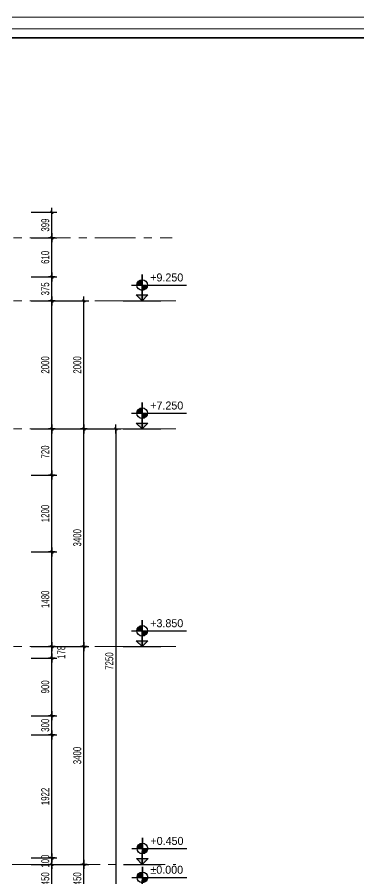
# Model space of a CAD drawing. Header units: inches. Extents: x 88947 to 296847, y 35049 to 161062.
# Drawn here: x 197262 to 202594, y 105603 to 119058 of the extents above; entities that cross this region are included whole.
import ezdxf

# ---------------------------------------------------------------- set-up
doc = ezdxf.new("R2010")
doc.units = ezdxf.units.IN
doc.header["$MEASUREMENT"] = 0
doc.header["$PDMODE"] = 1
doc.linetypes.add('ACAD_ISO03W100', pattern=[30, 12, -18])
doc.linetypes.add('CENTER', pattern=[50.8, 31.75, -6.35, 6.35, -6.35])
for name, color, linetype, lineweight in [('A-Dims', 145, 'Continuous', 25), ('A-Text', 30, 'Continuous', 9), ('A-Wall', 2, 'Continuous', 35), ('DIM', 7, 'Continuous', 25), ('KHUNG 2', 144, 'Continuous', 18), ('NETMANH', 192, 'Continuous', 18), ('TRUC', 252, 'ACAD_ISO03W100', 13)]:
    doc.layers.add(name, color=color, linetype=linetype, lineweight=lineweight)
doc.styles.add('FRANKO', font='VFRANKO.TTF')
doc.styles.add('TEXT', font='VHELVCN.TTF')
doc.styles.add('VNI-HELVE-CONDENSE', font='VNARIAL.TTF', dxfattribs={"width": 0.7})
doc.dimstyles.new('TAS-100', dxfattribs={"dimscale": 50, "dimtxt": 2.5, "dimasz": 0.7, "dimexe": 1.5, "dimexo": 1.5, "dimgap": 0.8, "dimtad": 1, "dimdec": 0, "dimzin": 3, "dimdsep": 46, "dimtxsty": 'VNI-HELVE-CONDENSE', "dimblk": 'TICK', "dimcen": 2.5, "dimclrt": 71, "dimazin": 2, "dimtfac": 0.75, "dimtdec": 0, "dimtix": 1, "dimtmove": 2, "dimatfit": 2, "dimldrblk": 'TICK123', "dimfxl": 1.5, "dimtolj": 1, "dimtzin": 0, "dimarcsym": 0})

# ---------------------------------------------------------------- blocks, each defined once
blk = doc.blocks.new('khung ten')
at = {"layer": 'A-Wall', "ltscale": 0.7}
blk.add_lwpolyline([(267204, -219099), (305804, -219099), (305804, -190799), (267204, -190799)], close=True, dxfattribs=at)
at = {"layer": 'KHUNG 2', "ltscale": 0.7}
blk.add_lwpolyline([(267004, -219299), (306004, -219299), (306004, -190599), (267004, -190599)], close=True, dxfattribs=at)
at = {"layer": 'NETMANH', "ltscale": 0.7}
blk.add_lwpolyline([(265004, -220042), (307004, -220042), (307004, -190342), (265004, -190342)], close=True, dxfattribs=at)
blk = doc.blocks.new('TICK')
at = {"layer": 'A-Dims', "color": 1}
for p, q in [((-2, 0), (2, 0)), ((0, 1.5), (0, -1.5))]:
    blk.add_line(p, q, dxfattribs=at)
at = {"layer": 'A-Dims', "color": 1, "const_width": 0.788}
blk.add_lwpolyline([(-0.33, -0.35), (0.38, 0.38)], dxfattribs=at)
at = {"layer": 'A-Dims', "color": 1, "const_width": 0.394}
for points in [[(0.24, 0.52, -0.414214), (0.52, 0.52, -1)], [(0.52, 0.52, -0.414214), (0.52, 0.24, -1)], [(-0.47, -0.21, 0.414214), (-0.47, -0.49, 1)], [(-0.47, -0.49, 0.414214), (-0.19, -0.49, 1)]]:
    blk.add_lwpolyline(points, format="xyb", dxfattribs=at)
blk = doc.blocks.new('*D1012')
at = {"layer": 'Defpoints', "color": 0}
for p in [(197405, 105828), (197804, 105828), (197405, 105378)]:
    blk.add_point(p, dxfattribs=at)
at = {"layer": 'DIM', "color": 0, "lineweight": -2}
for p, q in [((197480, 105828), (197879, 105828)), ((197804, 105413), (197804, 105793)), ((197480, 105378), (197879, 105378))]:
    blk.add_line(p, q, dxfattribs=at)
at = {"layer": 'DIM', "color": 0, "lineweight": -2, "xscale": 35, "yscale": 35, "zscale": 35}
for p, rotation in [((197804, 105828), 90), ((197804, 105378), 270)]:
    blk.add_blockref('TICK', p, dxfattribs=dict(at, rotation=rotation))
at = {"layer": 'DIM', "color": 71, "insert": (197700, 105603), "char_height": 125, "attachment_point": 5, "rotation": 90, "style": 'VNI-HELVE-CONDENSE'}
blk.add_mtext('\\A1;450', dxfattribs=at)
blk = doc.blocks.new('TICK123')
at = {"layer": 'A-Dims', "color": 1}
blk.add_lwpolyline([(0.05, 0, 0, 0.84, 0), (-2.11, 0, 8.4, 8.4, 0)], format="xyseb", dxfattribs=at)
blk = doc.blocks.new('*D1013')
at = {"layer": 'Defpoints', "color": 0}
for p in [(197405, 105928), (197804, 105928), (197405, 105828)]:
    blk.add_point(p, dxfattribs=at)
at = {"layer": 'DIM', "color": 0, "lineweight": -2}
for p, q in [((197480, 105928), (197879, 105928)), ((197804, 105963), (197804, 105998)), ((197804, 105828), (197804, 105928)), ((197480, 105828), (197879, 105828)), ((197804, 105793), (197804, 105758))]:
    blk.add_line(p, q, dxfattribs=at)
at = {"layer": 'DIM', "color": 0, "lineweight": -2, "xscale": 35, "yscale": 35, "zscale": 35}
for p, rotation in [((197804, 105928), 270), ((197804, 105828), 90)]:
    blk.add_blockref('TICK', p, dxfattribs=dict(at, rotation=rotation))
at = {"layer": 'DIM', "color": 71, "insert": (197700, 105878), "char_height": 125, "attachment_point": 5, "rotation": 90, "style": 'VNI-HELVE-CONDENSE'}
blk.add_mtext('\\A1;100', dxfattribs=at)
blk = doc.blocks.new('*D1014')
at = {"layer": 'Defpoints', "color": 0}
for p in [(197405, 109228), (198304, 109228), (197405, 105828)]:
    blk.add_point(p, dxfattribs=at)
at = {"layer": 'DIM', "color": 0, "lineweight": -2}
for p, q in [((197480, 109228), (198379, 109228)), ((198304, 105863), (198304, 109193)), ((197480, 105828), (198379, 105828))]:
    blk.add_line(p, q, dxfattribs=at)
at = {"layer": 'DIM', "color": 0, "lineweight": -2, "xscale": 35, "yscale": 35, "zscale": 35}
for p, rotation in [((198304, 109228), 90), ((198304, 105828), 270)]:
    blk.add_blockref('TICK', p, dxfattribs=dict(at, rotation=rotation))
at = {"layer": 'DIM', "color": 71, "insert": (198200, 107528), "char_height": 125, "attachment_point": 5, "rotation": 90, "style": 'VNI-HELVE-CONDENSE'}
blk.add_mtext('\\A1;3400', dxfattribs=at)
blk = doc.blocks.new('*D1015')
at = {"layer": 'Defpoints', "color": 0}
for p in [(197405, 107850), (197804, 107850), (197405, 105928)]:
    blk.add_point(p, dxfattribs=at)
at = {"layer": 'DIM', "color": 0, "lineweight": -2}
for p, q in [((197480, 107850), (197879, 107850)), ((197804, 105963), (197804, 107815)), ((197480, 105928), (197879, 105928))]:
    blk.add_line(p, q, dxfattribs=at)
at = {"layer": 'DIM', "color": 0, "lineweight": -2, "xscale": 35, "yscale": 35, "zscale": 35}
for p, rotation in [((197804, 107850), 90), ((197804, 105928), 270)]:
    blk.add_blockref('TICK', p, dxfattribs=dict(at, rotation=rotation))
at = {"layer": 'DIM', "color": 71, "insert": (197700, 106889), "char_height": 125, "attachment_point": 5, "rotation": 90, "style": 'VNI-HELVE-CONDENSE'}
blk.add_mtext('\\A1;1922', dxfattribs=at)
blk = doc.blocks.new('*D1016')
at = {"layer": 'Defpoints', "color": 0}
for p in [(197405, 108150), (197804, 108150), (197405, 107850)]:
    blk.add_point(p, dxfattribs=at)
at = {"layer": 'DIM', "color": 0, "lineweight": -2}
for p, q in [((197480, 108150), (197879, 108150)), ((197804, 107885), (197804, 108115)), ((197480, 107850), (197879, 107850))]:
    blk.add_line(p, q, dxfattribs=at)
at = {"layer": 'DIM', "color": 0, "lineweight": -2, "xscale": 35, "yscale": 35, "zscale": 35}
for p, rotation in [((197804, 108150), 90), ((197804, 107850), 270)]:
    blk.add_blockref('TICK', p, dxfattribs=dict(at, rotation=rotation))
at = {"layer": 'DIM', "color": 71, "insert": (197700, 108000), "char_height": 125, "attachment_point": 5, "rotation": 90, "style": 'VNI-HELVE-CONDENSE'}
blk.add_mtext('\\A1;300', dxfattribs=at)
blk = doc.blocks.new('*D1017')
at = {"layer": 'Defpoints', "color": 0}
for p in [(197405, 109050), (197804, 109050), (197405, 108150)]:
    blk.add_point(p, dxfattribs=at)
at = {"layer": 'DIM', "color": 0, "lineweight": -2}
for p, q in [((197480, 109050), (197879, 109050)), ((197804, 108185), (197804, 109015)), ((197480, 108150), (197879, 108150))]:
    blk.add_line(p, q, dxfattribs=at)
at = {"layer": 'DIM', "color": 0, "lineweight": -2, "xscale": 35, "yscale": 35, "zscale": 35}
for p, rotation in [((197804, 109050), 90), ((197804, 108150), 270)]:
    blk.add_blockref('TICK', p, dxfattribs=dict(at, rotation=rotation))
at = {"layer": 'DIM', "color": 71, "insert": (197700, 108600), "char_height": 125, "attachment_point": 5, "rotation": 90, "style": 'VNI-HELVE-CONDENSE'}
blk.add_mtext('\\A1;900', dxfattribs=at)
blk = doc.blocks.new('*D1018')
at = {"layer": 'Defpoints', "color": 0}
for p in [(197405, 109228), (197804, 109228), (197405, 109050)]:
    blk.add_point(p, dxfattribs=at)
at = {"layer": 'DIM', "color": 0, "lineweight": -2}
for p, q in [((197480, 109228), (197879, 109228)), ((197804, 109085), (197804, 109193)), ((197480, 109050), (197879, 109050))]:
    blk.add_line(p, q, dxfattribs=at)
at = {"layer": 'DIM', "color": 0, "lineweight": -2, "xscale": 35, "yscale": 35, "zscale": 35}
for p, rotation in [((197804, 109228), 90), ((197804, 109050), 270)]:
    blk.add_blockref('TICK', p, dxfattribs=dict(at, rotation=rotation))
at = {"layer": 'DIM', "color": 71, "insert": (197950, 109139), "char_height": 125, "attachment_point": 5, "rotation": 90, "style": 'VNI-HELVE-CONDENSE'}
blk.add_mtext('\\A1;178', dxfattribs=at)
blk = doc.blocks.new('*D1019')
at = {"layer": 'Defpoints', "color": 0}
for p in [(197405, 110708), (197804, 110708), (197405, 109228)]:
    blk.add_point(p, dxfattribs=at)
at = {"layer": 'DIM', "color": 0, "lineweight": -2}
for p, q in [((197480, 110708), (197879, 110708)), ((197804, 109263), (197804, 110673)), ((197480, 109228), (197879, 109228))]:
    blk.add_line(p, q, dxfattribs=at)
at = {"layer": 'DIM', "color": 0, "lineweight": -2, "xscale": 35, "yscale": 35, "zscale": 35}
for p, rotation in [((197804, 110708), 90), ((197804, 109228), 270)]:
    blk.add_blockref('TICK', p, dxfattribs=dict(at, rotation=rotation))
at = {"layer": 'DIM', "color": 71, "insert": (197700, 109968), "char_height": 125, "attachment_point": 5, "rotation": 90, "style": 'VNI-HELVE-CONDENSE'}
blk.add_mtext('\\A1;1480', dxfattribs=at)
blk = doc.blocks.new('*D1020')
at = {"layer": 'Defpoints', "color": 0}
for p in [(197405, 112628), (197804, 112628), (197405, 111908)]:
    blk.add_point(p, dxfattribs=at)
at = {"layer": 'DIM', "color": 0, "lineweight": -2}
for p, q in [((197480, 112628), (197879, 112628)), ((197804, 111943), (197804, 112593)), ((197480, 111908), (197879, 111908))]:
    blk.add_line(p, q, dxfattribs=at)
at = {"layer": 'DIM', "color": 0, "lineweight": -2, "xscale": 35, "yscale": 35, "zscale": 35}
for p, rotation in [((197804, 112628), 90), ((197804, 111908), 270)]:
    blk.add_blockref('TICK', p, dxfattribs=dict(at, rotation=rotation))
at = {"layer": 'DIM', "color": 71, "insert": (197700, 112268), "char_height": 125, "attachment_point": 5, "rotation": 90, "style": 'VNI-HELVE-CONDENSE'}
blk.add_mtext('\\A1;720', dxfattribs=at)
blk = doc.blocks.new('*D1021')
at = {"layer": 'Defpoints', "color": 0}
for p in [(197405, 112628), (198304, 112628), (197405, 109228)]:
    blk.add_point(p, dxfattribs=at)
at = {"layer": 'DIM', "color": 0, "lineweight": -2}
for p, q in [((197480, 112628), (198379, 112628)), ((198304, 109263), (198304, 112593)), ((197480, 109228), (198379, 109228))]:
    blk.add_line(p, q, dxfattribs=at)
at = {"layer": 'DIM', "color": 0, "lineweight": -2, "xscale": 35, "yscale": 35, "zscale": 35}
for p, rotation in [((198304, 112628), 90), ((198304, 109228), 270)]:
    blk.add_blockref('TICK', p, dxfattribs=dict(at, rotation=rotation))
at = {"layer": 'DIM', "color": 71, "insert": (198200, 110928), "char_height": 125, "attachment_point": 5, "rotation": 90, "style": 'VNI-HELVE-CONDENSE'}
blk.add_mtext('\\A1;3400', dxfattribs=at)
blk = doc.blocks.new('*D1022')
at = {"layer": 'Defpoints', "color": 0}
for p in [(197405, 112628), (197405, 105378), (198804, 105378)]:
    blk.add_point(p, dxfattribs=at)
at = {"layer": 'DIM', "color": 0, "lineweight": -2}
for p, q in [((197480, 112628), (198879, 112628)), ((198804, 112593), (198804, 105413)), ((197480, 105378), (198879, 105378))]:
    blk.add_line(p, q, dxfattribs=at)
at = {"layer": 'DIM', "color": 0, "lineweight": -2, "xscale": 35, "yscale": 35, "zscale": 35}
for p, rotation in [((198804, 112628), 90), ((198804, 105378), 270)]:
    blk.add_blockref('TICK', p, dxfattribs=dict(at, rotation=rotation))
at = {"layer": 'DIM', "color": 71, "insert": (198700, 109003), "char_height": 125, "attachment_point": 5, "rotation": 90, "style": 'VNI-HELVE-CONDENSE'}
blk.add_mtext('\\A1;7250', dxfattribs=at)
blk = doc.blocks.new('*D1023')
at = {"layer": 'Defpoints', "color": 0}
for p in [(197405, 105828), (198304, 105828), (197405, 105378)]:
    blk.add_point(p, dxfattribs=at)
at = {"layer": 'DIM', "color": 0, "lineweight": -2}
for p, q in [((197480, 105828), (198379, 105828)), ((198304, 105413), (198304, 105793)), ((197480, 105378), (198379, 105378))]:
    blk.add_line(p, q, dxfattribs=at)
at = {"layer": 'DIM', "color": 0, "lineweight": -2, "xscale": 35, "yscale": 35, "zscale": 35}
for p, rotation in [((198304, 105828), 90), ((198304, 105378), 270)]:
    blk.add_blockref('TICK', p, dxfattribs=dict(at, rotation=rotation))
at = {"layer": 'DIM', "color": 71, "insert": (198200, 105603), "char_height": 125, "attachment_point": 5, "rotation": 90, "style": 'VNI-HELVE-CONDENSE'}
blk.add_mtext('\\A1;450', dxfattribs=at)
blk = doc.blocks.new('A$C688775B1')
h = blk.add_hatch(color=256)
h.paths.add_polyline_path([(332, 278), (332, 372, 0.414214), (239, 278)])
h.paths.add_polyline_path([(332, 278), (332, 185, 0.414214), (426, 278)])
h = blk.add_hatch(color=256)
h.paths.add_polyline_path([(434, 104), (330, 104), (330, 0)])
h.paths.add_polyline_path([(330, 104), (226, 104), (330, 0)])
for p, q in [((332, 465), (330, 0)), ((330, 0), (332, 465)), ((145, 278), (1114, 278)), ((0, 0), (660, 0)), ((330, 0), (226, 104)), ((226, 104), (434, 104)), ((330, 0), (434, 104))]:
    blk.add_line(p, q)
blk.add_circle((332, 278), 93.5)
at = {"style": 'TEXT'}
blk.add_attdef('CAO ÑOÄ', (474, 342), '', height=170, dxfattribs=at)
blk = doc.blocks.new('*D1710')
at = {"layer": 'Defpoints', "color": 0}
for p in [(197405, 116012), (197804, 116012), (197405, 115613)]:
    blk.add_point(p, dxfattribs=at)
at = {"layer": 'DIM', "color": 0, "lineweight": -2}
for p, q in [((197480, 116012), (197879, 116012)), ((197804, 115648), (197804, 115977)), ((197480, 115613), (197879, 115613))]:
    blk.add_line(p, q, dxfattribs=at)
at = {"layer": 'DIM', "color": 0, "lineweight": -2, "xscale": 35, "yscale": 35, "zscale": 35}
for p, rotation in [((197804, 116012), 90), ((197804, 115613), 270)]:
    blk.add_blockref('TICK', p, dxfattribs=dict(at, rotation=rotation))
at = {"layer": 'DIM', "color": 71, "insert": (197700, 115812), "char_height": 125, "attachment_point": 5, "rotation": 90, "style": 'VNI-HELVE-CONDENSE'}
blk.add_mtext('\\A1;399', dxfattribs=at)
blk = doc.blocks.new('*D3854')
at = {"layer": 'Defpoints', "color": 0}
for p in [(197405, 111908), (197804, 111908), (197405, 110708)]:
    blk.add_point(p, dxfattribs=at)
at = {"layer": 'DIM', "color": 0, "lineweight": -2}
for p, q in [((197480, 111908), (197879, 111908)), ((197804, 110743), (197804, 111873)), ((197480, 110708), (197879, 110708))]:
    blk.add_line(p, q, dxfattribs=at)
at = {"layer": 'DIM', "color": 0, "lineweight": -2, "xscale": 35, "yscale": 35, "zscale": 35}
for p, rotation in [((197804, 111908), 90), ((197804, 110708), 270)]:
    blk.add_blockref('TICK', p, dxfattribs=dict(at, rotation=rotation))
at = {"layer": 'DIM', "color": 71, "insert": (197700, 111308), "char_height": 125, "attachment_point": 5, "rotation": 90, "style": 'VNI-HELVE-CONDENSE'}
blk.add_mtext('\\A1;1200', dxfattribs=at)
blk = doc.blocks.new('*D3855')
at = {"layer": 'Defpoints', "color": 0}
for p in [(197405, 114628), (197804, 114628), (197405, 112628)]:
    blk.add_point(p, dxfattribs=at)
at = {"layer": 'DIM', "color": 0, "lineweight": -2}
for p, q in [((197480, 114628), (197879, 114628)), ((197804, 112663), (197804, 114593)), ((197480, 112628), (197879, 112628))]:
    blk.add_line(p, q, dxfattribs=at)
at = {"layer": 'DIM', "color": 0, "lineweight": -2, "xscale": 35, "yscale": 35, "zscale": 35}
for p, rotation in [((197804, 114628), 90), ((197804, 112628), 270)]:
    blk.add_blockref('TICK', p, dxfattribs=dict(at, rotation=rotation))
at = {"layer": 'DIM', "color": 71, "insert": (197700, 113628), "char_height": 125, "attachment_point": 5, "rotation": 90, "style": 'VNI-HELVE-CONDENSE'}
blk.add_mtext('\\A1;2000', dxfattribs=at)
blk = doc.blocks.new('*D3856')
at = {"layer": 'Defpoints', "color": 0}
for p in [(197405, 115003), (197804, 115003), (197405, 114628)]:
    blk.add_point(p, dxfattribs=at)
at = {"layer": 'DIM', "color": 0, "lineweight": -2}
for p, q in [((197480, 115003), (197879, 115003)), ((197804, 114663), (197804, 114968)), ((197480, 114628), (197879, 114628))]:
    blk.add_line(p, q, dxfattribs=at)
at = {"layer": 'DIM', "color": 0, "lineweight": -2, "xscale": 35, "yscale": 35, "zscale": 35}
for p, rotation in [((197804, 115003), 90), ((197804, 114628), 270)]:
    blk.add_blockref('TICK', p, dxfattribs=dict(at, rotation=rotation))
at = {"layer": 'DIM', "color": 71, "insert": (197700, 114815), "char_height": 125, "attachment_point": 5, "rotation": 90, "style": 'VNI-HELVE-CONDENSE'}
blk.add_mtext('\\A1;375', dxfattribs=at)
blk = doc.blocks.new('*D3857')
at = {"layer": 'Defpoints', "color": 0}
for p in [(197405, 112628), (198304, 112628), (197405, 109228)]:
    blk.add_point(p, dxfattribs=at)
at = {"layer": 'DIM', "color": 0, "lineweight": -2}
for p, q in [((197480, 112628), (198379, 112628)), ((198304, 109263), (198304, 112593)), ((197480, 109228), (198379, 109228))]:
    blk.add_line(p, q, dxfattribs=at)
at = {"layer": 'DIM', "color": 0, "lineweight": -2, "xscale": 35, "yscale": 35, "zscale": 35}
for p, rotation in [((198304, 112628), 90), ((198304, 109228), 270)]:
    blk.add_blockref('TICK', p, dxfattribs=dict(at, rotation=rotation))
at = {"layer": 'DIM', "color": 71, "insert": (198200, 110928), "char_height": 125, "attachment_point": 5, "rotation": 90, "style": 'VNI-HELVE-CONDENSE'}
blk.add_mtext('\\A1;3400', dxfattribs=at)
blk = doc.blocks.new('*D3858')
at = {"layer": 'Defpoints', "color": 0}
for p in [(197405, 112628), (197405, 105378), (198804, 105378)]:
    blk.add_point(p, dxfattribs=at)
at = {"layer": 'DIM', "color": 0, "lineweight": -2}
for p, q in [((197480, 112628), (198879, 112628)), ((198804, 112593), (198804, 105413)), ((197480, 105378), (198879, 105378))]:
    blk.add_line(p, q, dxfattribs=at)
at = {"layer": 'DIM', "color": 0, "lineweight": -2, "xscale": 35, "yscale": 35, "zscale": 35}
for p, rotation in [((198804, 112628), 90), ((198804, 105378), 270)]:
    blk.add_blockref('TICK', p, dxfattribs=dict(at, rotation=rotation))
at = {"layer": 'DIM', "color": 71, "insert": (198700, 109003), "char_height": 125, "attachment_point": 5, "rotation": 90, "style": 'VNI-HELVE-CONDENSE'}
blk.add_mtext('\\A1;7250', dxfattribs=at)
blk = doc.blocks.new('*D3859')
at = {"layer": 'Defpoints', "color": 0}
for p in [(197405, 114628), (198304, 114628), (197405, 112628)]:
    blk.add_point(p, dxfattribs=at)
at = {"layer": 'DIM', "color": 0, "lineweight": -2}
for p, q in [((197480, 114628), (198379, 114628)), ((198304, 112663), (198304, 114593)), ((197480, 112628), (198379, 112628))]:
    blk.add_line(p, q, dxfattribs=at)
at = {"layer": 'DIM', "color": 0, "lineweight": -2, "xscale": 35, "yscale": 35, "zscale": 35}
for p, rotation in [((198304, 114628), 90), ((198304, 112628), 270)]:
    blk.add_blockref('TICK', p, dxfattribs=dict(at, rotation=rotation))
at = {"layer": 'DIM', "color": 71, "insert": (198200, 113628), "char_height": 125, "attachment_point": 5, "rotation": 90, "style": 'VNI-HELVE-CONDENSE'}
blk.add_mtext('\\A1;2000', dxfattribs=at)
blk = doc.blocks.new('*D3873')
at = {"layer": 'Defpoints', "color": 0}
for p in [(197405, 116012), (197804, 116012), (197405, 115613)]:
    blk.add_point(p, dxfattribs=at)
at = {"layer": 'DIM', "color": 0, "lineweight": -2}
for p, q in [((197480, 116012), (197879, 116012)), ((197804, 115648), (197804, 115977)), ((197480, 115613), (197879, 115613))]:
    blk.add_line(p, q, dxfattribs=at)
at = {"layer": 'DIM', "color": 0, "lineweight": -2, "xscale": 35, "yscale": 35, "zscale": 35}
for p, rotation in [((197804, 116012), 90), ((197804, 115613), 270)]:
    blk.add_blockref('TICK', p, dxfattribs=dict(at, rotation=rotation))
at = {"layer": 'DIM', "color": 71, "insert": (197700, 115812), "char_height": 125, "attachment_point": 5, "rotation": 90, "style": 'VNI-HELVE-CONDENSE'}
blk.add_mtext('\\A1;399', dxfattribs=at)
blk = doc.blocks.new('*D3735')
at = {"layer": 'Defpoints', "color": 0}
for p in [(197405, 115613), (197804, 115613), (197405, 115003)]:
    blk.add_point(p, dxfattribs=at)
at = {"layer": 'DIM', "color": 0, "lineweight": -2}
for p, q in [((197480, 115613), (197879, 115613)), ((197804, 115038), (197804, 115578)), ((197480, 115003), (197879, 115003))]:
    blk.add_line(p, q, dxfattribs=at)
at = {"layer": 'DIM', "color": 0, "lineweight": -2, "xscale": 35, "yscale": 35, "zscale": 35}
for p, rotation in [((197804, 115613), 90), ((197804, 115003), 270)]:
    blk.add_blockref('TICK', p, dxfattribs=dict(at, rotation=rotation))
at = {"layer": 'DIM', "color": 71, "insert": (197700, 115308), "char_height": 125, "attachment_point": 5, "rotation": 90, "style": 'VNI-HELVE-CONDENSE'}
blk.add_mtext('\\A1;610', dxfattribs=at)

msp = doc.modelspace()

# ---------------------------------------------------------------- linework, layer by layer
at = {"layer": 'TRUC', "linetype": 'CENTER', "ltscale": 20}
for points in [[(184252.1, 115612.6), (199680.7, 115612.6)], [(184252.1, 114628.1), (199740.7, 114628.1)], [(184252.1, 112628.1), (199740.7, 112628.1)], [(184252.1, 109228.1), (199740.7, 109228.1)], [(185729.1, 105828.1), (199740.7, 105828.1)]]:
    msp.add_lwpolyline(points, dxfattribs=at)

# ---------------------------------------------------------------- block references
at = {"layer": 'A-Text', "xscale": 0.7071428571362048, "yscale": 0.7071428573544836, "zscale": 0.7071428573664265}
msp.add_blockref('khung ten', (-9348.5, 253657), dxfattribs=at)
at = {"layer": 'DIM'}
ref = msp.add_blockref('A$C688775B1', (198917.8, 114628.1), dxfattribs=dict(at, xscale=0.8875739644863643, yscale=0.8875739645009162, zscale=0.8875739644970414))
ref.add_attrib('CAO ÑOÄ', '+9.250', (199338.3, 114931.6), dxfattribs={"layer": '0', "height": 125, "style": 'FRANKO'})
ref = msp.add_blockref('A$C688775B1', (198917.8, 112628.1), dxfattribs=dict(at, xscale=0.8875739644863643, yscale=0.8875739645009162, zscale=0.8875739644970414))
ref.add_attrib('CAO ÑOÄ', '+7.250', (199338.3, 112931.6), dxfattribs={"layer": '0', "height": 125, "style": 'FRANKO'})
ref = msp.add_blockref('A$C688775B1', (198917.8, 112628.1), dxfattribs=dict(at, xscale=0.8875739644863643, yscale=0.8875739645009162, zscale=0.8875739644970414))
ref.add_attrib('CAO ÑOÄ', '+7.250', (199338.3, 112931.6), dxfattribs={"layer": '0', "height": 125, "style": 'FRANKO'})
ref = msp.add_blockref('A$C688775B1', (198917.8, 109228.1), dxfattribs=dict(at, xscale=0.8875739644863643, yscale=0.8875739645009162, zscale=0.8875739644970414))
ref.add_attrib('CAO ÑOÄ', '+3.850', (199338.3, 109531.6), dxfattribs={"layer": '0', "height": 125, "style": 'FRANKO'})
ref = msp.add_blockref('A$C688775B1', (198917.8, 109228.1), dxfattribs=dict(at, xscale=0.8875739644863643, yscale=0.8875739645009162, zscale=0.8875739644970414))
ref.add_attrib('CAO ÑOÄ', '+3.850', (199338.3, 109531.6), dxfattribs={"layer": '0', "height": 125, "style": 'FRANKO'})
ref = msp.add_blockref('A$C688775B1', (198921.1, 105828.1), dxfattribs=dict(at, xscale=0.8875739644863643, yscale=0.8875739645009162, zscale=0.8875739644970414))
ref.add_attrib('CAO ÑOÄ', '+0.450', (199341.7, 106131.6), dxfattribs={"layer": '0', "height": 125, "style": 'FRANKO'})
ref = msp.add_blockref('A$C688775B1', (198921.1, 105828.1), dxfattribs=dict(at, xscale=0.8875739644863643, yscale=0.8875739645009162, zscale=0.8875739644970414))
ref.add_attrib('CAO ÑOÄ', '+0.450', (199341.7, 106131.6), dxfattribs={"layer": '0', "height": 125, "style": 'FRANKO'})
ref = msp.add_blockref('A$C688775B1', (198921.1, 105378.1), dxfattribs=dict(at, xscale=0.8875739644863643, yscale=0.8875739645009162, zscale=0.8875739644970414))
ref.add_attrib('CAO ÑOÄ', '%%P0.000', (199341.7, 105681.6), dxfattribs={"layer": '0', "height": 125, "style": 'FRANKO'})
ref = msp.add_blockref('A$C688775B1', (198921.1, 105378.1), dxfattribs=dict(at, xscale=0.8875739644863643, yscale=0.8875739645009162, zscale=0.8875739644970414))
ref.add_attrib('CAO ÑOÄ', '%%P0.000', (199341.7, 105681.6), dxfattribs={"layer": '0', "height": 125, "style": 'FRANKO'})

# ---------------------------------------------------------------- dimensions: what is measured, and where the dimension line sits
for base, p1, p2, picture, middle in [((197804.3, 116011.5), (197405, 115612.6), (197405, 116011.5), '*D1710', (197700.4, 115812)), ((197804.3, 116011.5), (197405, 115612.6), (197405, 116011.5), '*D3873', (197700.4, 115812)), ((197804.3, 115612.6), (197405, 115002.7), (197405, 115612.6), '*D3735', (197700.5, 115307.7)), ((197804.3, 115002.7), (197405, 114628.1), (197405, 115002.7), '*D3856', (197700.4, 114815.4)), ((197804.3, 114628.1), (197405, 112628.1), (197405, 114628.1), '*D3855', (197700.5, 113628.1)), ((198304.3, 114628.1), (197405, 112628.1), (197405, 114628.1), '*D3859', (198200.5, 113628.1)), ((197804.3, 112628.1), (197405, 111908.1), (197405, 112628.1), '*D1020', (197700.5, 112268.1)), ((198304.3, 112628.1), (197405, 109228.1), (197405, 112628.1), '*D1021', (198200.4, 110928.1)), ((198804.3, 105378.1), (197405, 112628.1), (197405, 105378.1), '*D1022', (198700.5, 109003.1)), ((198304.3, 112628.1), (197405, 109228.1), (197405, 112628.1), '*D3857', (198200.4, 110928.1)), ((198804.3, 105378.1), (197405, 112628.1), (197405, 105378.1), '*D3858', (198700.5, 109003.1)), ((197804.3, 111908.1), (197405, 110708.1), (197405, 111908.1), '*D3854', (197700.5, 111308.1)), ((197804.3, 110708.1), (197405, 109228.1), (197405, 110708.1), '*D1019', (197700.5, 109968.1)), ((198304.3, 109228.1), (197405, 105828.1), (197405, 109228.1), '*D1014', (198200.4, 107528.1)), ((197804.3, 109050.1), (197405, 108150.1), (197405, 109050.1), '*D1017', (197700.5, 108600.1)), ((197804.3, 108150.1), (197405, 107850.1), (197405, 108150.1), '*D1016', (197700.4, 108000.1)), ((197804.3, 107850.1), (197405, 105928.1), (197405, 107850.1), '*D1015', (197700.5, 106889.1)), ((197804.3, 105928.1), (197405, 105828.1), (197405, 105928.1), '*D1013', (197700.5, 105878.1)), ((197804.3, 105828.1), (197405, 105378.1), (197405, 105828.1), '*D1012', (197700.5, 105603.1)), ((198304.3, 105828.1), (197405, 105378.1), (197405, 105828.1), '*D1023', (198200.5, 105603.1))]:
    dim = msp.add_linear_dim(base=base, p1=p1, p2=p2, angle=90, dimstyle='TAS-100', dxfattribs=at)
    dim.commit()
    dim.dimension.update_dxf_attribs({"geometry": picture, "text_midpoint": middle})
dim = msp.add_linear_dim(base=(197804.3, 109228.1), p1=(197405, 109050.1), p2=(197405, 109228.1), angle=90, dimstyle='TAS-100', dxfattribs=at)
dim.commit()
dim.dimension.update_dxf_attribs({"geometry": '*D1018', "text_midpoint": (197950.1, 109139.1), "dimtype": 160})

doc.saveas('drawing.dxf')
